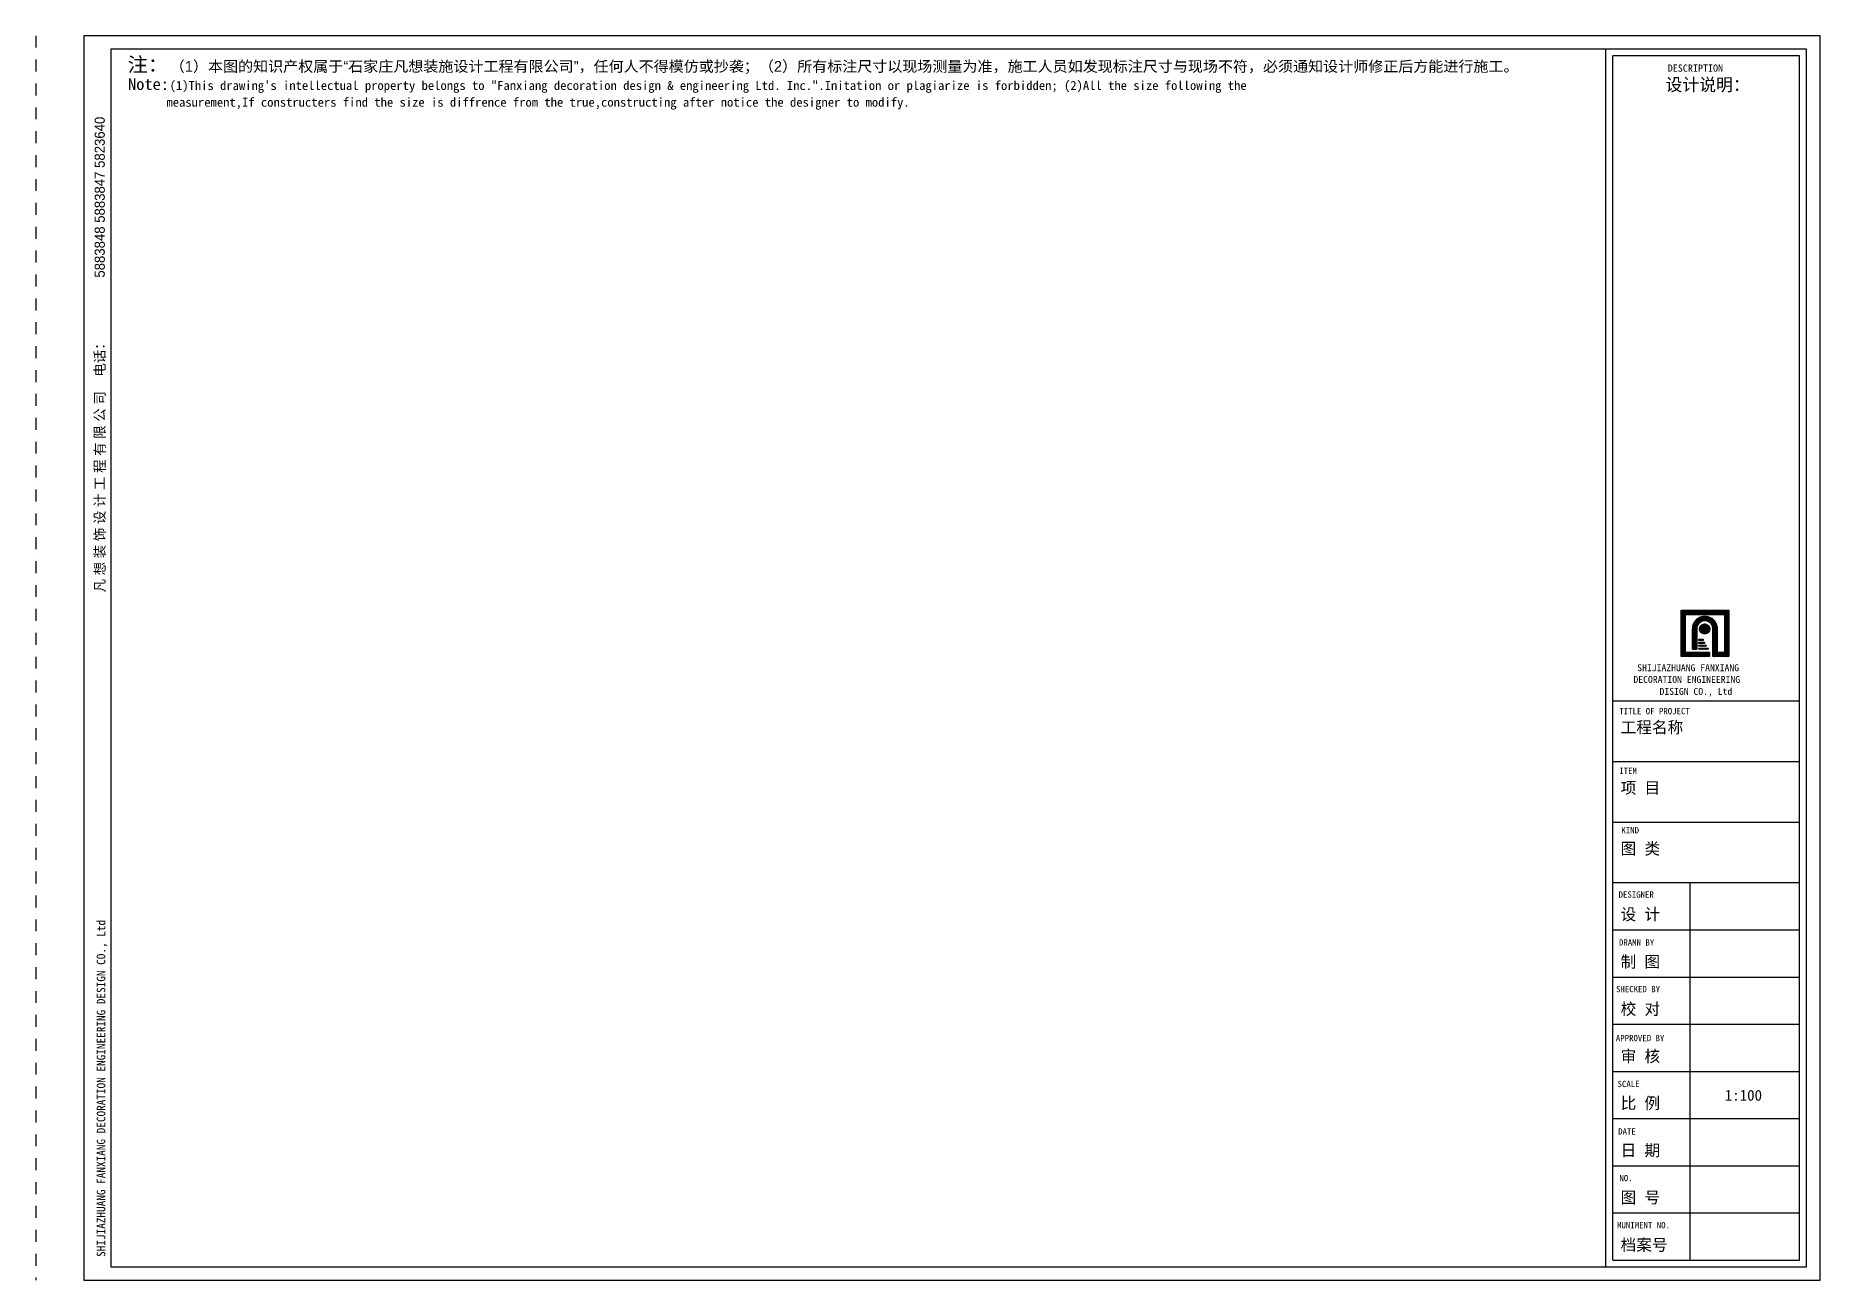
# Model space of a CAD drawing. Extents: x 38591 to 95548, y 5905 to 45619.
import ezdxf

# ---------------------------------------------------------------- set-up
doc = ezdxf.new("R2010")
doc.units = 0
doc.header["$MEASUREMENT"] = 0
doc.linetypes.add('DASHDOTX2', pattern=[50.8, 25.4, -12.7, 0, -12.7])
doc.layers.get('0').update_dxf_attribs({"linetype": 'CONTINUOUS'})
doc.layers.add('LAYER2', color=2, linetype='CONTINUOUS')
doc.styles.add('STYLE1', font='FZFSJW.TTF', dxfattribs={"height": 50})

# ---------------------------------------------------------------- blocks, each defined once
blk = doc.blocks.new('A$C74463EEF')
h = blk.add_hatch()
h.set_pattern_fill('ANSI37', color=2, scale=3.851754, angle=180, style=0)
h.set_pattern_definition([(44.13923, (54625.245, -41447.634), (-25.552655, 24.796195), []), (135.86077, (54625.245, -41447.634), (-25.552655, -24.796195), [])])
edge = h.paths.add_edge_path()
edge.add_line((53529, 20795), (53529, 19900))
edge.add_line((53529, 19900), (54035, 19900))
edge.add_line((54035, 19900), (54035, 21379))
edge.add_line((54035, 21379), (52511, 21379))
edge.add_line((52511, 21379), (52511, 19900))
edge.add_line((52511, 19900), (53422, 19900))
edge.add_line((53422, 19900), (53422, 20037))
edge.add_line((53422, 20037), (52654, 20037))
edge.add_line((52654, 20037), (52654, 21241))
edge.add_line((52654, 21241), (53894, 21241))
edge.add_line((53894, 21241), (53894, 20037))
edge.add_line((53894, 20037), (53669, 20037))
edge.add_line((53669, 20037), (53669, 20795))
edge.add_ellipse((53273, 20795), major_axis=(-397, 0), ratio=0.970396, start_angle=180, end_angle=360)
edge.add_line((52876, 20795), (52876, 20135))
edge.add_line((52876, 20135), (53016, 20135))
edge.add_line((53016, 20135), (53016, 20795))
edge.add_ellipse((53273, 20795), major_axis=(256, 0), ratio=0.970396, start_angle=0, end_angle=180, ccw=False)
h = blk.add_hatch()
h.set_pattern_fill('ANSI37', color=2, scale=0.924421, angle=180, style=0)
h.set_pattern_definition([(44.139232, (54239.814, -24031.027), (-6.1326373, 5.951087), []), (135.860768, (54239.814, -24031.027), (-6.1326373, -5.951087), [])])
edge = h.paths.add_edge_path()
edge.add_ellipse((53266, 20784), major_axis=(-163, 0), ratio=0.970396, start_angle=180, end_angle=360)
edge.add_ellipse((53266, 20784), major_axis=(-163, 0), ratio=0.970396, start_angle=0, end_angle=180)
h = blk.add_hatch()
h.set_pattern_fill('ANSI37', color=2, scale=3.851754, angle=180, style=0)
h.set_pattern_definition([(44.13923, (54709.234, -34915.07), (-25.552655, 24.796195), []), (135.86077, (54709.234, -34915.07), (-25.552655, -24.796195), [])])
h.paths.add_polyline_path([(53215, 20415), (53215, 20456), (53082, 20456), (53082, 20415)])
h.paths.add_polyline_path([(53263, 20320), (53263, 20360), (53082, 20360), (53082, 20320)])
h.paths.add_polyline_path([(53314, 20230), (53314, 20271), (53082, 20271), (53082, 20230)])
h.paths.add_polyline_path([(53082, 20175), (53082, 20135), (53381, 20135), (53381, 20175)])
at = {"color": 5, "linetype": 'DASHDOTX2', "ltscale": 15}
blk.add_line((0, 39714), (0, 0), dxfattribs=at)
at = {"color": 5}
for p, q in [((1540, 39714), (1540, 0)), ((56956, 39714), (1540, 39714)), ((56513, 39714), (45875, 39714)), ((56956, 0), (56956, 39714)), ((50333, 645), (50333, 39069)), ((56292, 39069), (50333, 39069)), ((56292, 645), (56292, 39069)), ((50333, 18490), (56292, 18490)), ((50333, 16554), (56292, 16554)), ((50333, 14619), (56292, 14619)), ((50333, 12689), (56292, 12689)), ((52808, 645), (52808, 12689)), ((50333, 11183), (56292, 11183)), ((50333, 9678), (56292, 9678)), ((50333, 8172), (56292, 8172)), ((50333, 6667), (56292, 6667)), ((50333, 5161), (56292, 5161)), ((50333, 3656), (56292, 3656)), ((50333, 2151), (56292, 2151)), ((50333, 645), (56292, 645)), ((1540, 0), (56956, 0))]:
    blk.add_line(p, q, dxfattribs=at)
at = {"color": 1}
for p, q in [((2401, 39284), (2401, 430)), ((56513, 39284), (2401, 39284)), ((56513, 430), (56513, 39284)), ((2401, 430), (56513, 430))]:
    blk.add_line(p, q, dxfattribs=at)
at = {"color": 4}
blk.add_line((50111, 430), (50111, 39284), dxfattribs=at)
at = {"color": 2}
for p, q in [((52511, 21379), (54035, 21379)), ((52511, 19900), (52511, 21379)), ((52654, 20037), (52654, 21241)), ((52654, 21241), (53894, 21241)), ((53894, 21241), (53894, 20037)), ((54035, 21379), (54035, 19900)), ((52876, 20135), (52876, 20795)), ((53016, 20795), (53016, 20135)), ((53529, 19900), (53529, 20795)), ((53669, 20795), (53669, 20037)), ((53422, 20037), (52654, 20037)), ((52876, 20135), (53016, 20135)), ((53082, 20415), (53082, 20456)), ((53082, 20456), (53215, 20456)), ((53215, 20415), (53082, 20415)), ((53082, 20320), (53082, 20360)), ((53082, 20360), (53263, 20360)), ((53263, 20320), (53082, 20320)), ((53082, 20271), (53314, 20271)), ((53082, 20230), (53082, 20271)), ((53314, 20230), (53082, 20230)), ((53082, 20135), (53082, 20175)), ((53082, 20175), (53381, 20175)), ((53381, 20135), (53082, 20135)), ((53215, 20456), (53215, 20415)), ((53263, 20360), (53263, 20320)), ((53314, 20271), (53314, 20230)), ((53381, 20175), (53381, 20135)), ((53422, 20037), (53422, 19900)), ((53894, 20037), (53669, 20037)), ((53422, 19900), (52511, 19900)), ((54035, 19900), (53529, 19900))]:
    blk.add_line(p, q, dxfattribs=at)
blk.add_ellipse((53266, 20784), major_axis=(-163, 0), ratio=0.970396, dxfattribs=at)
at = {"layer": 'LAYER2'}
for major_axis, start_param, end_param in [((399, 0), 6.198444, 9.542258), ((-257, 0), 3.141593, 6.384496)]:
    blk.add_ellipse((53272, 20795), major_axis=major_axis, ratio=0.970396, start_param=start_param, end_param=end_param, dxfattribs=at)
at = {"color": 2, "style": 'STYLE1', "width": 1.030507}
for s, height, p in [('注：', 458.8, (2935, 38565)), ('（1）本图的知识产权属于“石家庄凡想装施设计工程有限公司”，任何人不得模仿或抄袭；（2）所有标注尺寸以现场测量为准，施工人员如发现标注尺寸与现场不符，必须通知设计师修正后方能进行施工。', 341.23, (4280, 38565))]:
    blk.add_text(s, height=height, dxfattribs=at).set_placement(p)
at = {"color": 2, "width": 1.030507}
for s, height, p in [('DESCRIPTION', 229.4, (52086, 38566)), ('设计说明：', 401.4, (52016, 37952)), ('SHIJIAZHUANG FANXIANG ', 220.9, (51112, 19436)), ('DECORATION ENGINEERING', 220.9, (50992, 19063)), ('DISIGN CO., Ltd', 220.9, (51824, 18681)), ('工程名称', 372.8, (50584, 17460)), ('项 目', 372.8, (50584, 15530)), ('图 类', 372.8, (50584, 13587)), ('设 计', 372.8, (50584, 11492)), ('制 图', 372.8, (50584, 9980)), ('校 对', 372.8, (50584, 8472)), ('审 核', 372.8, (50584, 6965)), ('比 例', 372.8, (50584, 5468)), ('日 期', 372.8, (50584, 3962)), ('图 号', 372.8, (50584, 2459)), ('档案号', 372.8, (50584, 945))]:
    blk.add_text(s, height=height, dxfattribs=at).set_placement(p)
at = {"color": 5, "width": 1.030507}
for s, height, p in [('Note:', 372.8, (2947, 37984)), ('(1)This drawing\'s intellectual property belongs to "Fanxiang decoration design & engineering Ltd. Inc.".Initation or plagiarize is forbidden; (2)All the size following the ', 286.746, (4275, 37984)), ('      measurement,If constructers find the size is diffrence from the true,constructing after notice the designer to modify.', 286.746, (2967, 37449)), ('TITLE OF PROJECT', 200.72, (50541, 18063)), ('ITEM', 200.7, (50541, 16160)), ('KIND', 200.7, (50607, 14260)), ('DESIGNER', 200.7, (50518, 12209)), ('DRAMN BY', 200.7, (50531, 10682)), ('SHECKED BY', 200.7, (50436, 9193)), ('APPROVED BY', 200.72, (50431, 7630)), ('SCALE', 200.7, (50486, 6165)), ('DATE', 200.7, (50505, 4651)), ('NO.', 200.7, (50544, 3162)), ('MUNIMENT NO.', 200.72, (50470, 1660))]:
    blk.add_text(s, height=height, dxfattribs=at).set_placement(p)
at = {"color": 2, "style": 'STYLE1', "width": 0.970396}
for s, p in [('5883848 5883847 5823640', (2205, 31994)), ('凡 想 装 饰 设 计 工 程 有 限 公 司    电话：', (2205, 21951))]:
    blk.add_text(s, height=323.43, rotation=90, dxfattribs=at).set_placement(p)
at = {"color": 2, "width": 0.970396}
blk.add_text('SHIJIAZHUANG FANXIANG DECORATION ENGINEERING DESIGN CO., Ltd', height=271.45, rotation=90, dxfattribs=at).set_placement((2221, 747))

msp = doc.modelspace()

# ---------------------------------------------------------------- block references
msp.add_blockref('A$C74463EEF', (38591, 5905))

# ---------------------------------------------------------------- texts
at = {"color": 4, "width": 1.01}
msp.add_text('1:100', height=346.1, dxfattribs=at).set_placement((92499, 11636))

doc.saveas('drawing.dxf')
